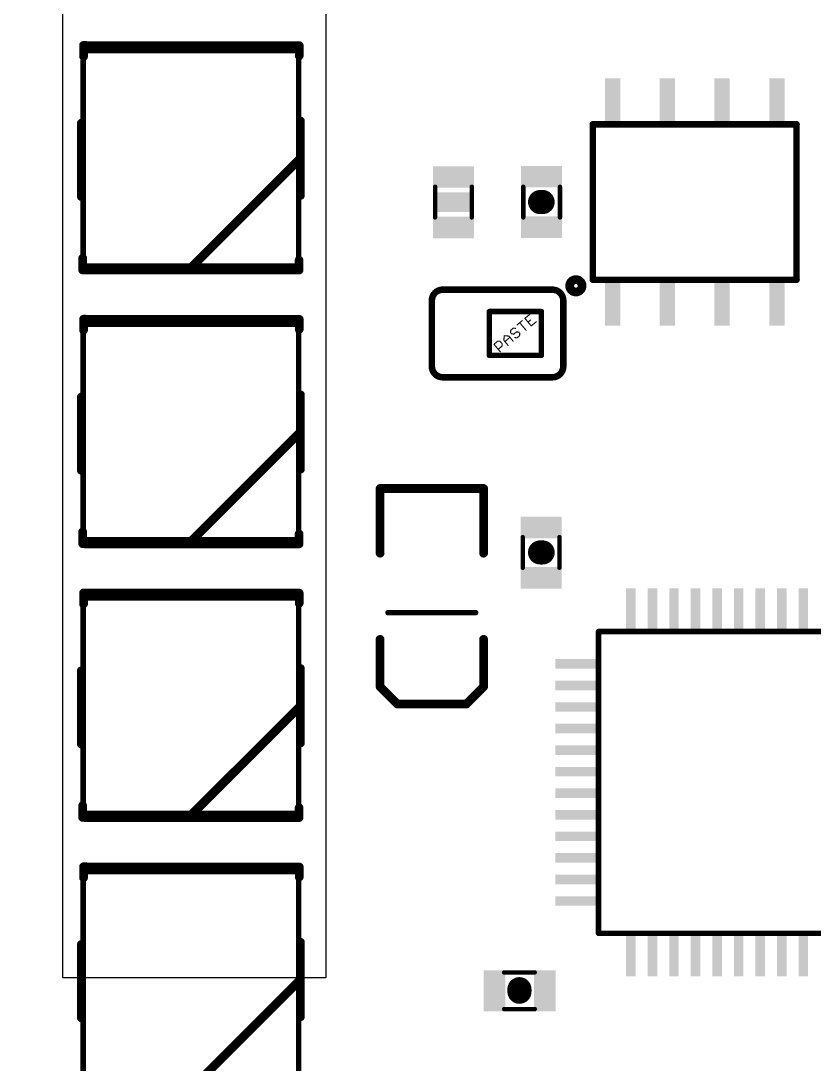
# Model space of a CAD drawing. Header units: inches. Extents: x 45 to 265, y 35 to 235.
# Drawn here: x 216.48 to 234.87, y 98.22 to 122.42 of the extents above; entities that cross this region are included whole.
import ezdxf

# ---------------------------------------------------------------- set-up
doc = ezdxf.new("R2010")
doc.units = ezdxf.units.IN
doc.header["$MEASUREMENT"] = 0
doc.layers.add('21', color=253, linetype='Continuous')
doc.layers.add('51', color=253, linetype='Continuous')

# ---------------------------------------------------------------- blocks, each defined once
blk = doc.blocks.new('RECT')
blk.add_solid([(-0.5, -0.5), (0.5, -0.5), (-0.5, 0.5), (0.5, 0.5)])

msp = doc.modelspace()

# ---------------------------------------------------------------- linework, layer by layer
msp.add_lwpolyline([(223.551, 100.217), (217.451, 100.217), (217.451, 144.317), (223.551, 144.317)], close=True)
msp.add_open_spline([(227.65, 35.052), (246.4, 68.385), (283.9, 135.052), (246.4, 201.718), (227.65, 235.052), (208.9, 201.718), (171.4, 135.052), (208.9, 68.385), (227.65, 35.052)], degree=3, knots=[0, 0, 0, 0, 106.800047, 213.600094, 213.600094, 213.600094, 320.40014, 427.200187, 427.200187, 427.200187, 427.200187])
at = {"layer": '21'}
for points, const_width in [([(217.93, 121.594), (217.93, 121.848)], 0.203), ([(217.93, 121.848), (217.98, 121.848)], 0.203), ([(217.98, 121.848), (217.98, 121.843)], 0.203), ([(217.98, 121.843), (222.931, 121.843)], 0.203), ([(222.931, 121.843), (222.931, 121.611)], 0.203), ([(217.879, 118.342), (217.879, 120.044)], 0.203), ([(222.959, 120.095), (222.959, 119.231)], 0.203), ([(229.741, 120.018), (229.741, 116.412)], 0.152), ([(234.465, 116.412), (234.465, 120.018)], 0.152), ([(222.959, 119.231), (220.419, 116.691)], 0.203), ([(222.959, 119.231), (222.959, 118.368)], 0.203), ([(228.577, 118.215), (228.516, 118.215)], 0.559), ([(217.909, 116.912), (217.909, 116.641)], 0.203), ([(222.928, 116.638), (222.928, 116.864)], 0.203), ([(217.909, 116.641), (217.96, 116.641)], 0.203), ([(217.96, 116.641), (217.96, 116.638)], 0.203), ([(217.96, 116.638), (222.928, 116.638)], 0.203), ([(226.261, 116.183), (228.801, 116.183)], 0.152), ([(226.007, 114.405), (226.007, 115.929)], 0.152), ([(229.055, 114.405), (229.055, 115.929)], 0.152), ([(217.93, 115.244), (217.93, 115.498)], 0.203), ([(217.93, 115.498), (217.98, 115.498)], 0.203), ([(217.98, 115.498), (217.98, 115.493)], 0.203), ([(217.98, 115.493), (222.931, 115.493)], 0.203), ([(222.931, 115.493), (222.931, 115.261)], 0.203), ([(228.801, 114.151), (226.261, 114.151)], 0.152), ([(217.879, 111.992), (217.879, 113.694)], 0.203), ([(222.959, 113.745), (222.959, 112.881)], 0.203), ([(222.959, 112.881), (220.419, 110.341)], 0.203), ([(222.959, 112.881), (222.959, 112.018)], 0.203), ([(224.807, 110.071), (224.807, 111.571)], 0.203), ([(224.807, 111.571), (227.207, 111.571)], 0.203), ([(227.207, 111.571), (227.207, 110.071)], 0.203), ([(217.909, 110.562), (217.909, 110.291)], 0.203), ([(222.928, 110.288), (222.928, 110.514)], 0.203), ([(217.909, 110.291), (217.96, 110.291)], 0.203), ([(217.96, 110.291), (217.96, 110.288)], 0.203), ([(217.96, 110.288), (222.928, 110.288)], 0.203), ([(228.516, 110.087), (228.577, 110.087)], 0.559), ([(217.93, 108.894), (217.93, 109.148)], 0.203), ([(217.93, 109.148), (217.98, 109.148)], 0.203), ([(217.98, 109.148), (217.98, 109.143)], 0.203), ([(217.98, 109.143), (222.931, 109.143)], 0.203), ([(222.931, 109.143), (222.931, 108.911)], 0.203), ([(227.023, 108.69), (224.991, 108.69)], 0.127), ([(224.807, 108.071), (224.807, 106.971)], 0.203), ([(227.207, 106.971), (227.207, 108.071)], 0.203), ([(229.873, 101.253), (229.873, 108.253)], 0.127), ([(229.873, 108.253), (236.873, 108.253)], 0.127), ([(217.879, 105.642), (217.879, 107.344)], 0.203), ([(222.959, 107.395), (222.959, 106.531)], 0.203), ([(224.807, 106.971), (225.207, 106.571)], 0.203), ([(226.807, 106.571), (227.207, 106.971)], 0.203), ([(222.959, 106.531), (220.419, 103.991)], 0.203), ([(222.959, 106.531), (222.959, 105.668)], 0.203), ([(225.207, 106.571), (226.807, 106.571)], 0.203), ([(217.909, 104.212), (217.909, 103.941)], 0.203), ([(222.928, 103.938), (222.928, 104.164)], 0.203), ([(217.909, 103.941), (217.96, 103.941)], 0.203), ([(217.96, 103.941), (217.96, 103.938)], 0.203), ([(217.96, 103.938), (222.928, 103.938)], 0.203), ([(217.93, 102.544), (217.93, 102.798)], 0.203), ([(217.93, 102.798), (217.98, 102.798)], 0.203), ([(217.98, 102.798), (217.98, 102.793)], 0.203), ([(217.98, 102.793), (222.931, 102.793)], 0.203), ([(222.931, 102.793), (222.931, 102.561)], 0.203), ([(236.653, 101.253), (229.873, 101.253)], 0.127), ([(217.879, 99.292), (217.879, 100.994)], 0.203), ([(222.959, 101.045), (222.959, 100.181)], 0.203), ([(222.959, 100.181), (220.419, 97.641)], 0.203), ([(222.959, 100.181), (222.959, 99.318)], 0.203), ([(228.039, 99.897), (228.039, 99.958)], 0.559)]:
    msp.add_lwpolyline(points, dxfattribs=dict(at, const_width=const_width))
for points, const_width in [([(217.98, 121.848, 1), (217.879, 121.848)], 0.102), ([(217.93, 121.898, 1), (217.93, 121.797)], 0.102), ([(218.031, 121.848, 1), (217.93, 121.848)], 0.102), ([(217.98, 121.893, 1), (217.98, 121.792)], 0.102), ([(217.93, 121.843, 1), (218.031, 121.843)], 0.102), ([(217.98, 121.797, 1), (217.98, 121.898)], 0.102), ([(222.982, 121.843, 1), (222.88, 121.843)], 0.102), ([(222.931, 121.792, 1), (222.931, 121.893)], 0.102), ([(217.879, 121.594, 1), (217.98, 121.594)], 0.102), ([(222.88, 121.611, 1), (222.982, 121.611)], 0.102), ([(217.93, 120.044, 1), (217.828, 120.044)], 0.102), ([(223.01, 120.095, 1), (222.908, 120.095)], 0.102), ([(229.779, 120.018, 1), (229.703, 120.018)], 0.0762), ([(234.503, 120.018, 1), (234.427, 120.018)], 0.0762), ([(223.01, 119.231, 1), (222.908, 119.231)], 0.102), ([(222.995, 119.196, 1), (222.923, 119.267)], 0.102), ([(222.908, 119.231, 1), (223.01, 119.231)], 0.102), ([(217.828, 118.342, 1), (217.93, 118.342)], 0.102), ([(222.908, 118.368, 1), (223.01, 118.368)], 0.102), ([(228.516, 118.355, 1), (228.516, 118.076)], 0.279), ([(228.577, 118.076, 1), (228.577, 118.355)], 0.279), ([(217.96, 116.912, 1), (217.858, 116.912)], 0.102), ([(222.979, 116.864, 1), (222.877, 116.864)], 0.102), ([(217.909, 116.691, 1), (217.909, 116.59)], 0.102), ([(217.858, 116.641, 1), (217.96, 116.641)], 0.102), ([(218.011, 116.641, 1), (217.909, 116.641)], 0.102), ([(217.96, 116.689, 1), (217.96, 116.587)], 0.102), ([(217.909, 116.638, 1), (218.011, 116.638)], 0.102), ([(217.96, 116.59, 1), (217.96, 116.691)], 0.102), ([(220.383, 116.727, 1), (220.455, 116.656)], 0.102), ([(222.877, 116.638, 1), (222.979, 116.638)], 0.102), ([(222.928, 116.587, 1), (222.928, 116.689)], 0.102), ([(229.347, 116.129, 1), (229.347, 116.416, 1), (229.347, 116.129)], 0.203), ([(229.703, 116.412, 1), (229.779, 116.412)], 0.0762), ([(234.427, 116.412, 1), (234.503, 116.412)], 0.0762), ([(226.261, 116.183, 0.4142), (226.007, 115.929)], 0.152), ([(226.261, 116.222, 1), (226.261, 116.145)], 0.0762), ([(226.261, 116.145, 1), (226.261, 116.222)], 0.0762), ([(229.055, 115.929, 0.4142), (228.801, 116.183)], 0.152), ([(228.801, 116.222, 1), (228.801, 116.145)], 0.0762), ([(228.801, 116.145, 1), (228.801, 116.222)], 0.0762), ([(226.045, 115.929, 1), (225.969, 115.929)], 0.0762), ([(225.969, 115.929, 1), (226.045, 115.929)], 0.0762), ([(229.093, 115.929, 1), (229.017, 115.929)], 0.0762), ([(229.017, 115.929, 1), (229.093, 115.929)], 0.0762), ([(217.98, 115.498, 1), (217.879, 115.498)], 0.102), ([(217.93, 115.548, 1), (217.93, 115.447)], 0.102), ([(218.031, 115.498, 1), (217.93, 115.498)], 0.102), ([(217.98, 115.543, 1), (217.98, 115.442)], 0.102), ([(217.93, 115.493, 1), (218.031, 115.493)], 0.102), ([(217.98, 115.447, 1), (217.98, 115.548)], 0.102), ([(222.982, 115.493, 1), (222.88, 115.493)], 0.102), ([(222.931, 115.442, 1), (222.931, 115.543)], 0.102), ([(217.879, 115.244, 1), (217.98, 115.244)], 0.102), ([(222.88, 115.261, 1), (222.982, 115.261)], 0.102), ([(226.007, 114.405, 0.4142), (226.261, 114.151)], 0.152), ([(226.045, 114.405, 1), (225.969, 114.405)], 0.0762), ([(228.801, 114.151, 0.4142), (229.055, 114.405)], 0.152), ([(229.093, 114.405, 1), (229.017, 114.405)], 0.0762), ([(225.969, 114.405, 1), (226.045, 114.405)], 0.0762), ([(226.261, 114.19, 1), (226.261, 114.113)], 0.0762), ([(226.261, 114.113, 1), (226.261, 114.19)], 0.0762), ([(228.801, 114.19, 1), (228.801, 114.113)], 0.0762), ([(228.801, 114.113, 1), (228.801, 114.19)], 0.0762), ([(229.017, 114.405, 1), (229.093, 114.405)], 0.0762), ([(217.93, 113.694, 1), (217.828, 113.694)], 0.102), ([(223.01, 113.745, 1), (222.908, 113.745)], 0.102), ([(223.01, 112.881, 1), (222.908, 112.881)], 0.102), ([(222.908, 112.881, 1), (223.01, 112.881)], 0.102), ([(222.995, 112.846, 1), (222.923, 112.917)], 0.102), ([(217.828, 111.992, 1), (217.93, 111.992)], 0.102), ([(222.908, 112.018, 1), (223.01, 112.018)], 0.102), ([(224.858, 111.571, 1), (224.756, 111.571)], 0.102), ([(224.807, 111.622, 1), (224.807, 111.521)], 0.102), ([(227.258, 111.571, 1), (227.156, 111.571)], 0.102), ([(227.207, 111.521, 1), (227.207, 111.622)], 0.102), ([(217.96, 110.562, 1), (217.858, 110.562)], 0.102), ([(222.979, 110.514, 1), (222.877, 110.514)], 0.102), ([(217.909, 110.341, 1), (217.909, 110.24)], 0.102), ([(218.011, 110.291, 1), (217.909, 110.291)], 0.102), ([(217.96, 110.339, 1), (217.96, 110.237)], 0.102), ([(217.96, 110.24, 1), (217.96, 110.341)], 0.102), ([(220.383, 110.377, 1), (220.455, 110.306)], 0.102), ([(222.928, 110.237, 1), (222.928, 110.339)], 0.102), ([(228.516, 110.227, 1), (228.516, 109.948)], 0.279), ([(228.577, 109.948, 1), (228.577, 110.227)], 0.279), ([(217.858, 110.291, 1), (217.96, 110.291)], 0.102), ([(217.909, 110.288, 1), (218.011, 110.288)], 0.102), ([(222.877, 110.288, 1), (222.979, 110.288)], 0.102), ([(224.756, 110.071, 1), (224.858, 110.071)], 0.102), ([(227.156, 110.071, 1), (227.258, 110.071)], 0.102), ([(217.98, 109.148, 1), (217.879, 109.148)], 0.102), ([(217.93, 109.198, 1), (217.93, 109.097)], 0.102), ([(218.031, 109.148, 1), (217.93, 109.148)], 0.102), ([(217.98, 109.193, 1), (217.98, 109.092)], 0.102), ([(217.93, 109.143, 1), (218.031, 109.143)], 0.102), ([(217.98, 109.097, 1), (217.98, 109.198)], 0.102), ([(222.982, 109.143, 1), (222.88, 109.143)], 0.102), ([(222.931, 109.092, 1), (222.931, 109.193)], 0.102), ([(217.879, 108.894, 1), (217.98, 108.894)], 0.102), ([(222.88, 108.911, 1), (222.982, 108.911)], 0.102), ([(224.991, 108.722, 1), (224.991, 108.659)], 0.0635), ([(227.023, 108.659, 1), (227.023, 108.722)], 0.0635), ([(224.858, 108.071, 1), (224.756, 108.071)], 0.102), ([(227.258, 108.071, 1), (227.156, 108.071)], 0.102), ([(229.905, 108.253, 1), (229.841, 108.253)], 0.0635), ([(229.873, 108.285, 1), (229.873, 108.222)], 0.0635), ([(217.93, 107.344, 1), (217.828, 107.344)], 0.102), ([(223.01, 107.395, 1), (222.908, 107.395)], 0.102), ([(224.843, 107.007, 1), (224.771, 106.936)], 0.102), ([(224.756, 106.971, 1), (224.858, 106.971)], 0.102), ([(227.156, 106.971, 1), (227.258, 106.971)], 0.102), ([(227.243, 106.936, 1), (227.171, 107.007)], 0.102), ([(223.01, 106.531, 1), (222.908, 106.531)], 0.102), ([(222.908, 106.531, 1), (223.01, 106.531)], 0.102), ([(222.995, 106.496, 1), (222.923, 106.567)], 0.102), ([(225.207, 106.622, 1), (225.207, 106.521)], 0.102), ([(225.171, 106.536, 1), (225.243, 106.607)], 0.102), ([(226.771, 106.607, 1), (226.843, 106.536)], 0.102), ([(226.807, 106.521, 1), (226.807, 106.622)], 0.102), ([(217.828, 105.642, 1), (217.93, 105.642)], 0.102), ([(222.908, 105.668, 1), (223.01, 105.668)], 0.102), ([(217.96, 104.212, 1), (217.858, 104.212)], 0.102), ([(220.383, 104.027, 1), (220.455, 103.956)], 0.102), ([(222.979, 104.164, 1), (222.877, 104.164)], 0.102), ([(217.909, 103.991, 1), (217.909, 103.89)], 0.102), ([(217.858, 103.941, 1), (217.96, 103.941)], 0.102), ([(218.011, 103.941, 1), (217.909, 103.941)], 0.102), ([(217.96, 103.989, 1), (217.96, 103.887)], 0.102), ([(217.909, 103.938, 1), (218.011, 103.938)], 0.102), ([(217.96, 103.89, 1), (217.96, 103.991)], 0.102), ([(222.877, 103.938, 1), (222.979, 103.938)], 0.102), ([(222.928, 103.887, 1), (222.928, 103.989)], 0.102), ([(217.98, 102.798, 1), (217.879, 102.798)], 0.102), ([(217.93, 102.848, 1), (217.93, 102.747)], 0.102), ([(218.031, 102.798, 1), (217.93, 102.798)], 0.102), ([(217.98, 102.843, 1), (217.98, 102.742)], 0.102), ([(217.98, 102.747, 1), (217.98, 102.848)], 0.102), ([(222.982, 102.793, 1), (222.88, 102.793)], 0.102), ([(222.931, 102.742, 1), (222.931, 102.843)], 0.102), ([(217.93, 102.793, 1), (218.031, 102.793)], 0.102), ([(222.88, 102.561, 1), (222.982, 102.561)], 0.102), ([(217.879, 102.544, 1), (217.98, 102.544)], 0.102), ([(229.873, 101.285, 1), (229.873, 101.222)], 0.0635), ([(229.841, 101.253, 1), (229.905, 101.253)], 0.0635), ([(217.93, 100.994, 1), (217.828, 100.994)], 0.102), ([(223.01, 101.045, 1), (222.908, 101.045)], 0.102), ([(223.01, 100.181, 1), (222.908, 100.181)], 0.102), ([(222.908, 100.181, 1), (223.01, 100.181)], 0.102), ([(222.995, 100.146, 1), (222.923, 100.217)], 0.102), ([(228.178, 99.958, 1), (227.899, 99.958)], 0.279), ([(227.899, 99.897, 1), (228.178, 99.897)], 0.279), ([(217.828, 99.292, 1), (217.93, 99.292)], 0.102), ([(222.908, 99.318, 1), (223.01, 99.318)], 0.102)]:
    msp.add_lwpolyline(points, format="xyb", dxfattribs=dict(at, const_width=const_width))
at = {"layer": '51'}
for points, const_width in [([(217.919, 121.731), (217.919, 116.731)], 0.127), ([(222.919, 121.731), (217.919, 121.731)], 0.127), ([(222.919, 116.731), (222.919, 121.731)], 0.127), ([(234.465, 120.018), (229.741, 120.018)], 0.152), ([(226.083, 117.859), (226.083, 118.571)], 0.102), ([(226.934, 117.859), (226.934, 118.571)], 0.102), ([(228.128, 118.571), (228.128, 117.859)], 0.102), ([(228.979, 118.571), (228.979, 117.859)], 0.102), ([(217.919, 116.731), (222.919, 116.731)], 0.127), ([(229.741, 116.412), (234.465, 116.412)], 0.152), ([(228.547, 115.675), (227.34, 115.675)], 0.127), ([(227.34, 115.675), (227.34, 114.659)], 0.127), ([(228.547, 114.659), (228.547, 115.675)], 0.127), ([(217.919, 115.381), (217.919, 110.381)], 0.127), ([(222.919, 115.381), (217.919, 115.381)], 0.127), ([(222.919, 110.381), (222.919, 115.381)], 0.127), ([(227.986, 115.367), (228.103, 115.465)], 0.0254), ([(228.282, 115.615), (228.165, 115.517)], 0.0254), ([(228.165, 115.517), (228.312, 115.342)], 0.0254), ([(228.239, 115.43), (228.297, 115.479)], 0.0254), ([(228.312, 115.342), (228.429, 115.44)], 0.0254), ([(227.836, 115.241), (227.832, 115.188)], 0.0254), ([(227.832, 115.188), (227.856, 115.158)], 0.0254), ([(227.895, 115.29), (227.836, 115.241)], 0.0254), ([(227.948, 115.286), (227.895, 115.29)], 0.0254), ([(227.91, 115.154), (227.968, 115.203)], 0.0254), ([(227.968, 115.203), (228.022, 115.198)], 0.0254), ([(228.022, 115.198), (228.046, 115.169)], 0.0254), ([(228.192, 115.241), (228.045, 115.416)], 0.0254), ([(227.449, 114.916), (227.536, 114.99)], 0.0254), ([(227.536, 114.99), (227.59, 114.985)], 0.0254), ([(227.59, 114.985), (227.639, 114.927)], 0.0254), ([(227.677, 115.008), (227.686, 115.115)], 0.0254), ([(227.775, 114.891), (227.677, 115.008)], 0.0254), ([(227.686, 115.115), (227.794, 115.106)], 0.0254), ([(227.701, 114.979), (227.818, 115.077)], 0.0254), ([(227.794, 115.106), (227.892, 114.989)], 0.0254), ([(227.856, 115.158), (227.91, 115.154)], 0.0254), ([(227.983, 115.066), (227.93, 115.071)], 0.0254), ([(228.042, 115.115), (227.983, 115.066)], 0.0254), ([(228.046, 115.169), (228.042, 115.115)], 0.0254), ([(227.34, 114.659), (228.547, 114.659)], 0.127), ([(227.596, 114.741), (227.449, 114.916)], 0.0254), ([(227.634, 114.873), (227.547, 114.799)], 0.0254), ([(227.639, 114.927), (227.634, 114.873)], 0.0254), ([(217.919, 110.381), (222.919, 110.381)], 0.127), ([(228.115, 109.731), (228.115, 110.443)], 0.102), ([(228.966, 109.731), (228.966, 110.443)], 0.102), ([(217.919, 109.031), (217.919, 104.031)], 0.127), ([(222.919, 109.031), (217.919, 109.031)], 0.127), ([(222.919, 104.031), (222.919, 109.031)], 0.127), ([(217.919, 104.031), (222.919, 104.031)], 0.127), ([(217.919, 102.681), (217.919, 97.681)], 0.127), ([(222.919, 102.681), (217.919, 102.681)], 0.127), ([(222.919, 97.681), (222.919, 102.681)], 0.127), ([(228.395, 100.346), (227.683, 100.346)], 0.102), ([(228.395, 99.495), (227.683, 99.495)], 0.102)]:
    msp.add_lwpolyline(points, dxfattribs=dict(at, const_width=const_width))
for points, const_width in [([(217.951, 121.731, 1), (217.887, 121.731)], 0.0635), ([(217.919, 121.763, 1), (217.919, 121.7)], 0.0635), ([(222.951, 121.731, 1), (222.887, 121.731)], 0.0635), ([(222.919, 121.7, 1), (222.919, 121.763)], 0.0635), ([(229.741, 120.057, 1), (229.741, 119.98)], 0.0762), ([(234.465, 119.98, 1), (234.465, 120.057)], 0.0762), ([(226.108, 118.571, 1), (226.057, 118.571)], 0.0508), ([(226.959, 118.571, 1), (226.908, 118.571)], 0.0508), ([(228.153, 118.571, 1), (228.102, 118.571)], 0.0508), ([(229.004, 118.571, 1), (228.953, 118.571)], 0.0508), ([(226.057, 117.859, 1), (226.108, 117.859)], 0.0508), ([(226.908, 117.859, 1), (226.959, 117.859)], 0.0508), ([(228.102, 117.859, 1), (228.153, 117.859)], 0.0508), ([(228.953, 117.859, 1), (229.004, 117.859)], 0.0508), ([(217.919, 116.763, 1), (217.919, 116.7)], 0.0635), ([(217.887, 116.731, 1), (217.951, 116.731)], 0.0635), ([(222.887, 116.731, 1), (222.951, 116.731)], 0.0635), ([(222.919, 116.7, 1), (222.919, 116.763)], 0.0635), ([(229.741, 116.451, 1), (229.741, 116.374)], 0.0762), ([(234.465, 116.374, 1), (234.465, 116.451)], 0.0762), ([(227.34, 115.707, 1), (227.34, 115.644)], 0.0635), ([(227.372, 115.675, 1), (227.309, 115.675)], 0.0635), ([(228.579, 115.675, 1), (228.515, 115.675)], 0.0635), ([(228.547, 115.644, 1), (228.547, 115.707)], 0.0635), ([(217.951, 115.381, 1), (217.887, 115.381)], 0.0635), ([(217.919, 115.413, 1), (217.919, 115.35)], 0.0635), ([(222.951, 115.381, 1), (222.887, 115.381)], 0.0635), ([(222.919, 115.35, 1), (222.919, 115.413)], 0.0635), ([(228.107, 115.46, 1), (228.099, 115.47)], 0.0127), ([(228.17, 115.522, 1), (228.161, 115.513)], 0.0127), ([(228.161, 115.522, 1), (228.169, 115.513)], 0.0127), ([(228.235, 115.435, 1), (228.243, 115.425)], 0.0127), ([(228.286, 115.611, 1), (228.278, 115.62)], 0.0127), ([(228.301, 115.474, 1), (228.293, 115.484)], 0.0127), ([(228.433, 115.435, 1), (228.425, 115.445)], 0.0127), ([(227.836, 115.192, 1), (227.827, 115.183)], 0.0127), ([(227.825, 115.188, 1), (227.838, 115.187)], 0.0127), ([(227.843, 115.241, 1), (227.83, 115.242)], 0.0127), ([(227.832, 115.246, 1), (227.84, 115.236)], 0.0127), ([(227.895, 115.297, 1), (227.894, 115.284)], 0.0127), ([(227.899, 115.285, 1), (227.891, 115.295)], 0.0127), ([(227.948, 115.279, 1), (227.949, 115.292)], 0.0127), ([(227.969, 115.209, 1), (227.968, 115.196)], 0.0127), ([(227.972, 115.198, 1), (227.964, 115.208)], 0.0127), ([(227.982, 115.372, 1), (227.99, 115.362)], 0.0127), ([(228.027, 115.202, 1), (228.017, 115.194)], 0.0127), ([(228.021, 115.192, 1), (228.023, 115.204)], 0.0127), ([(228.05, 115.42, 1), (228.04, 115.412)], 0.0127), ([(228.187, 115.237, 1), (228.197, 115.245)], 0.0127), ([(228.308, 115.347, 1), (228.317, 115.337)], 0.0127), ([(228.308, 115.338, 1), (228.317, 115.346)], 0.0127), ([(227.537, 114.996, 1), (227.536, 114.983)], 0.0127), ([(227.54, 114.985, 1), (227.532, 114.995)], 0.0127), ([(227.595, 114.989, 1), (227.585, 114.981)], 0.0127), ([(227.59, 114.979, 1), (227.591, 114.991)], 0.0127), ([(227.682, 115.012, 1), (227.672, 115.004)], 0.0127), ([(227.671, 115.009, 1), (227.683, 115.007)], 0.0127), ([(227.693, 115.115, 1), (227.68, 115.116)], 0.0127), ([(227.687, 115.122, 1), (227.686, 115.109)], 0.0127), ([(227.697, 114.984, 1), (227.706, 114.974)], 0.0127), ([(227.799, 115.11, 1), (227.789, 115.102)], 0.0127), ([(227.793, 115.1, 1), (227.794, 115.112)], 0.0127), ([(227.822, 115.072, 1), (227.814, 115.082)], 0.0127), ([(227.857, 115.165, 1), (227.856, 115.152)], 0.0127), ([(227.851, 115.154, 1), (227.861, 115.162)], 0.0127), ([(227.887, 114.985, 1), (227.897, 114.993)], 0.0127), ([(227.906, 115.159, 1), (227.914, 115.149)], 0.0127), ([(227.909, 115.147, 1), (227.91, 115.16)], 0.0127), ([(227.93, 115.077, 1), (227.929, 115.064)], 0.0127), ([(227.979, 115.071, 1), (227.987, 115.061)], 0.0127), ([(227.983, 115.06, 1), (227.984, 115.072)], 0.0127), ([(228.035, 115.116, 1), (228.048, 115.114)], 0.0127), ([(228.046, 115.11, 1), (228.038, 115.12)], 0.0127), ([(228.053, 115.168, 1), (228.04, 115.169)], 0.0127), ([(228.042, 115.165, 1), (228.051, 115.173)], 0.0127), ([(227.34, 114.691, 1), (227.34, 114.628)], 0.0635), ([(227.454, 114.92, 1), (227.444, 114.912)], 0.0127), ([(227.445, 114.921, 1), (227.453, 114.911)], 0.0127), ([(227.543, 114.804, 1), (227.551, 114.794)], 0.0127), ([(227.591, 114.737, 1), (227.601, 114.745)], 0.0127), ([(227.628, 114.873, 1), (227.641, 114.872)], 0.0127), ([(227.639, 114.868, 1), (227.63, 114.878)], 0.0127), ([(227.645, 114.926, 1), (227.633, 114.927)], 0.0127), ([(227.634, 114.922, 1), (227.644, 114.931)], 0.0127), ([(227.77, 114.887, 1), (227.78, 114.895)], 0.0127), ([(228.547, 114.628, 1), (228.547, 114.691)], 0.0635), ([(227.309, 114.659, 1), (227.372, 114.659)], 0.0635), ([(228.515, 114.659, 1), (228.579, 114.659)], 0.0635), ([(217.919, 110.413, 1), (217.919, 110.35)], 0.0635), ([(217.887, 110.381, 1), (217.951, 110.381)], 0.0635), ([(222.887, 110.381, 1), (222.951, 110.381)], 0.0635), ([(222.919, 110.35, 1), (222.919, 110.413)], 0.0635), ([(228.14, 110.443, 1), (228.089, 110.443)], 0.0508), ([(228.991, 110.443, 1), (228.94, 110.443)], 0.0508), ([(228.089, 109.731, 1), (228.14, 109.731)], 0.0508), ([(228.94, 109.731, 1), (228.991, 109.731)], 0.0508), ([(217.951, 109.031, 1), (217.887, 109.031)], 0.0635), ([(217.919, 109.063, 1), (217.919, 109)], 0.0635), ([(222.951, 109.031, 1), (222.887, 109.031)], 0.0635), ([(222.919, 109, 1), (222.919, 109.063)], 0.0635), ([(217.919, 104.063, 1), (217.919, 104)], 0.0635), ([(217.887, 104.031, 1), (217.951, 104.031)], 0.0635), ([(222.887, 104.031, 1), (222.951, 104.031)], 0.0635), ([(222.919, 104, 1), (222.919, 104.063)], 0.0635), ([(217.951, 102.681, 1), (217.887, 102.681)], 0.0635), ([(217.919, 102.713, 1), (217.919, 102.65)], 0.0635), ([(222.951, 102.681, 1), (222.887, 102.681)], 0.0635), ([(222.919, 102.65, 1), (222.919, 102.713)], 0.0635), ([(227.683, 100.372, 1), (227.683, 100.321)], 0.0508), ([(228.395, 100.321, 1), (228.395, 100.372)], 0.0508), ([(227.683, 99.521, 1), (227.683, 99.47)], 0.0508), ([(228.395, 99.47, 1), (228.395, 99.521)], 0.0508)]:
    msp.add_lwpolyline(points, format="xyb", dxfattribs=dict(at, const_width=const_width))

# ---------------------------------------------------------------- block references
at = {"layer": '21', "xscale": 0.4572, "yscale": 0.762, "rotation": 90}
msp.add_blockref('RECT', (226.515, 118.215), dxfattribs=at)
at = {"layer": '51', "xscale": 0.3556, "yscale": 1.016}
for p in [(230.198, 120.578), (231.468, 120.578), (232.738, 120.578), (234.008, 120.578), (230.198, 115.853), (231.468, 115.853), (232.738, 115.853), (234.008, 115.853)]:
    msp.add_blockref('RECT', p, dxfattribs=at)
at = {"layer": '51', "xscale": 0.5001, "yscale": 0.95}
for p, rotation in [((226.51, 118.796), 90), ((228.552, 118.804), 270), ((226.51, 117.627), 90), ((228.552, 117.635), 270), ((228.542, 110.668), 90), ((228.542, 109.499), 90), ((227.458, 99.922), 180), ((228.627, 99.922), 180)]:
    msp.add_blockref('RECT', p, dxfattribs=dict(at, rotation=rotation))
at = {"layer": '51', "xscale": 0.22}
for p, rotation in [((230.623, 108.753), 180), ((231.123, 108.753), 180), ((231.623, 108.753), 180), ((232.123, 108.753), 180), ((232.623, 108.753), 180), ((233.123, 108.753), 180), ((233.623, 108.753), 180), ((234.123, 108.753), 180), ((234.623, 108.753), 180), ((229.373, 107.503), 270), ((229.373, 107.003), 270), ((229.373, 106.503), 270), ((229.373, 106.003), 270), ((229.373, 105.503), 270), ((229.373, 105.003), 270), ((229.373, 104.503), 270), ((229.373, 104.003), 270), ((229.373, 103.503), 270), ((229.373, 103.003), 270), ((229.373, 102.503), 270), ((229.373, 102.003), 270)]:
    msp.add_blockref('RECT', p, dxfattribs=dict(at, rotation=rotation))
for p in [(230.623, 100.753), (231.123, 100.753), (231.623, 100.753), (232.123, 100.753), (232.623, 100.753), (233.123, 100.753), (233.623, 100.753), (234.123, 100.753), (234.623, 100.753)]:
    msp.add_blockref('RECT', p, dxfattribs=at)

doc.saveas('drawing.dxf')
